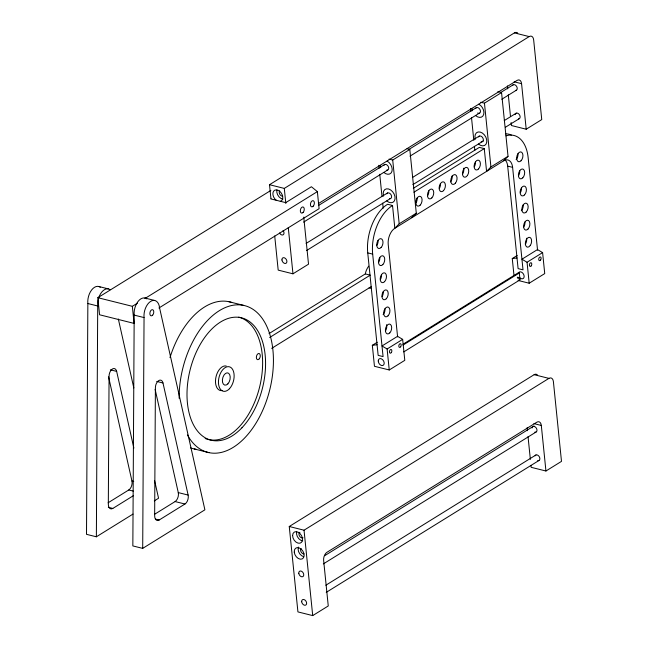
<?xml version="1.0" encoding="UTF-8"?>
<svg xmlns="http://www.w3.org/2000/svg" width="648" height="648" viewBox="0 0 648 648"><rect width="100%" height="100%" fill="white"/><g stroke="black" fill="none" stroke-linecap="round" stroke-linejoin="round"><path stroke-width="0.97" d="M100.31 287.242A12.612 7.46 -76 0 0 91.587 290.029A12.612 7.46 -76 0 0 87.853 303.523L86.508 534.333L96.366 536.795L133.002 514.083M96.366 536.795L97.71 305.986A12.612 7.46 -76 0 1 98.18 299.651M146.642 298.825A12.612 7.46 -76 0 0 137.919 301.612A12.612 7.46 -76 0 0 134.185 315.106L132.84 545.916L142.698 548.378L204.898 509.822L159.594 307.93A12.612 7.46 -76 0 0 150.668 301.369A12.612 7.46 -76 0 0 144.05 317.569L142.698 548.378M269.033 333.599L365.326 273.91L365.747 272.071A13.235 7.833 -76 0 1 368.688 266.19M407.041 148.74L409.811 149.437L416.291 213.2L399.184 223.803L394.834 228.266A12.612 7.46 -76 0 0 388.217 244.474L397.605 336.903M411.942 217.663L416.291 213.2M497.858 91.635L501.552 92.559L508.032 156.33L490.925 166.933L486.575 171.388L484.267 148.619L479.334 147.388L413.303 188.317M392.526 205.489A37.827 22.388 -76 0 0 372.673 254.113L383.081 356.594L378.149 355.363L367.74 252.882A37.827 22.388 -76 0 1 387.593 204.258L392.526 205.489L394.834 228.266L503.682 160.785L508.032 156.33M270.937 198.774L269.511 184.712L514.407 32.886A6.302 3.734 -76 0 1 516.893 32.594M137.473 303.134L132.338 306.318L134.071 323.401L99.565 314.774L97.832 297.691L270.872 190.415M269.511 184.712L284.294 188.406L529.189 36.588A6.302 3.734 -76 0 1 533.66 39.868L541.752 119.58L526.2 129.219L511.418 125.518L511.118 122.545M145.184 298.355L317.366 191.614L311.396 186.737L285.744 202.638L270.953 198.944M318.387 203.585L517.112 80.384A6.302 3.734 -76 0 1 521.575 83.673L526.2 129.219M318.646 205.4L384.709 164.446M408.726 149.558L476.499 107.544M500.515 92.656L513.386 84.677M389.011 159.116L392.712 160.04L409.811 149.437M480.751 102.238L484.453 103.162L501.552 92.559M158.914 308.002L319.1 208.688L317.366 191.614M303.596 222.118L387.674 169.995M409.973 156.168L479.463 113.092M501.771 99.266L516.351 90.218M306.099 243.437L387.601 192.918M412.476 177.495L479.39 136.007M504.265 120.585L516.278 113.141M306.488 250.582L390.566 198.466M412.865 184.639L483.214 141.029M505.521 127.194L519.242 118.689M413.951 192.205L484.226 148.643M274.712 235.953L278.186 270.111L292.969 273.812L308.521 264.173L303.896 218.619A6.302 3.734 -76 0 1 303.872 217.064M269.657 337.495L370.251 275.141L365.326 273.91M271.674 348.357L371.409 286.529M108.127 502.767L128.774 489.969A6.302 3.734 -76 0 0 131.941 481.01L108.556 376.796M389.246 369.976L387.115 348.997L382.004 345.967L397.548 336.328L402.659 339.358L404.789 360.337L389.246 369.976L374.455 366.282L372.325 345.303L377.233 342.257M513.994 275.53L512.268 258.544L517.177 255.506M108.346 507.311L112.825 508.437L133.472 495.639M387.115 348.997L402.659 339.358M542.603 252.607L537.492 249.577L521.94 259.216L527.051 262.246L542.603 252.607L544.733 273.586L529.181 283.225L518.092 280.446M402.935 344.291L518.311 272.768L519.299 273.011L519.996 279.839L403.761 351.896M403.064 345.068L519.299 273.011M154.305 500.88L158.558 498.239L154.58 480.508M154.467 514.358L175.106 501.56A6.302 3.734 -76 0 0 178.273 492.593L155.115 389.367M159.157 520.02L184.964 504.023A6.302 3.734 -76 0 0 188.131 495.064L162.988 382.984A6.229 3.686 -76 0 0 158.711 380.587A6.229 3.686 -76 0 0 155.399 387.682L154.653 515.816A6.302 3.734 -76 0 0 159.157 520.02L155.577 519.121M530.955 465.329L531.158 467.313L545.94 471.007L541.315 425.461A6.302 3.734 -76 0 0 536.852 422.18L326.94 552.307A6.302 3.734 -76 0 0 323.636 560.415L328.261 605.961L312.709 615.6L297.926 611.906L289.251 526.5L534.146 374.682A6.302 3.734 -76 0 1 537.451 374.998M289.251 526.5L304.034 530.202L548.929 378.375A6.302 3.734 -76 0 1 553.4 381.664L561.492 461.368L545.94 471.007M324.664 555.701L533.984 425.93M323.336 563.906L536.09 432.014M325.839 585.233L536.018 454.937M326.228 592.377L538.982 460.477M512.268 258.544L517.015 257.985M372.325 345.303L377.071 344.736M514.407 32.886L529.189 36.588M514.18 81.818L521.575 83.673M507.684 166.123L512.609 167.354L523.017 269.835L518.092 268.604L507.684 166.123A12.612 7.46 -76 0 0 505.375 160.186M519.008 279.596L519.996 279.839M367.74 252.882L372.673 254.113M534.146 374.682L548.929 378.375M228.817 301.685L243.608 305.386M98.512 286.432L108.37 288.895M144.852 298.015L154.71 300.478M97.832 297.691L132.338 306.318M87.853 303.523L97.71 305.986M134.185 315.106L144.05 317.569M533.928 423.614L541.315 425.461M110.379 369.83L116.656 371.393L133.861 448.084M156.711 381.413L162.988 382.984M194.198 448.943L208.98 452.636M131.941 481.01L133.731 481.456M178.273 492.593L188.131 495.064M128.774 489.969L133.253 491.095M175.106 501.56L184.964 504.023M118.341 319.002L133.812 387.933M537.548 250.152L528.16 157.715A37.827 22.388 -76 0 0 505.983 135.853M527.051 262.246L529.181 283.225M507.392 85.917L507.692 88.881M508.299 94.827L510.511 116.608M527.132 427.704L527.432 430.677M528.039 436.614L530.356 459.392M484.453 103.162L490.925 166.933M470.57 108.435L470.877 111.424M471.485 117.401L473.81 140.316M474.417 146.294L474.822 150.279M392.712 160.04L399.184 223.803M378.837 165.305L379.137 168.294M379.744 174.272L381.972 196.19M382.676 203.172L383.187 208.154M284.294 188.406L285.825 203.48M288.279 227.594L292.969 273.812M304.034 530.202L312.709 615.6M371.085 288.182A13.235 7.833 -76 0 1 369.077 287.801M518.295 273.351A3.783 2.6 58.2 0 1 522.207 272.614A3.783 2.6 58.2 0 1 523.859 277.765A3.783 2.6 58.2 0 1 519.655 277.595M503.682 160.785A12.612 7.46 -76 0 1 512.609 167.354M505.626 133.853A37.827 22.388 -76 0 1 511.353 135.043M526.508 238.229A5.046 2.989 -76 0 1 525.342 244.239M524.929 222.005A5.046 2.989 -76 0 1 523.77 226.913M523.195 204.922A5.046 2.989 -76 0 1 521.332 210.754M521.462 187.839A5.046 2.989 -76 0 1 520.304 192.748M519.72 170.764A5.046 2.989 -76 0 1 518.57 175.673M517.987 153.681A5.046 2.989 -76 0 1 516.132 159.513M386.5 324.721A5.046 2.989 -76 0 1 385.568 330.747M384.985 308.756A5.046 2.989 -76 0 1 383.13 314.588M383.252 291.681A5.046 2.989 -76 0 1 382.101 296.59M381.518 274.598A5.046 2.989 -76 0 1 380.36 279.507M379.785 257.515A5.046 2.989 -76 0 1 378.626 262.424M378.051 240.44A5.046 2.989 -76 0 1 376.893 245.349M452.053 175.948A5.046 2.989 -76 0 1 450.522 181.886M463.604 168.197A5.046 2.989 -76 0 1 462.51 174.215M475.438 161.903A5.046 2.989 -76 0 1 474.279 166.811M440.454 183.595A5.046 2.989 -76 0 1 439.295 188.503M428.79 190.82A5.046 2.989 -76 0 1 427.64 195.728M417.126 198.053A5.046 2.989 -76 0 1 415.976 202.962M386.856 193.809A3.151 2.171 58.2 0 1 391.125 194.878A3.151 2.171 58.2 0 1 389.424 198.612M383.6 196.101A7.565 5.208 58.2 0 1 388.444 188.933A7.565 5.208 58.2 0 1 395.029 198.96A7.565 5.208 58.2 0 1 386.775 200.945M387.107 161.085A7.565 5.208 58.2 0 1 391.975 171.283A7.565 5.208 58.2 0 1 383.883 172.473M380.708 167.638A7.565 5.208 58.2 0 1 380.327 165.823M383.964 165.345A3.151 2.171 58.2 0 1 388.233 166.406A3.151 2.171 58.2 0 1 386.532 170.149M478.597 136.939A3.151 2.171 58.2 0 1 482.865 138A3.151 2.171 58.2 0 1 481.164 141.742M475.34 139.231A7.565 5.208 58.2 0 1 480.176 132.062A7.565 5.208 58.2 0 1 486.77 142.09A7.565 5.208 58.2 0 1 478.516 144.067M478.84 104.207A7.565 5.208 58.2 0 1 483.716 114.404A7.565 5.208 58.2 0 1 475.624 115.603M472.449 110.768A7.565 5.208 58.2 0 1 472.068 108.945M475.705 108.467A3.151 2.171 58.2 0 1 478.759 108.103A3.151 2.171 58.2 0 1 480.395 111.974A3.151 2.171 58.2 0 1 477.625 113.019M283.063 230.526A3.151 2.171 58.2 0 1 283.257 234.738A3.151 2.171 58.2 0 1 279.539 232.996M512.487 85.56A3.151 2.171 58.2 0 1 516.545 86.273A3.151 2.171 58.2 0 1 515.678 90.42M515.703 113.53A3.151 2.171 58.2 0 1 519.647 115.093A3.151 2.171 58.2 0 1 518.57 118.892M515.201 114.647A3.151 2.171 58.2 0 1 515.379 114.024M517.323 32.854A6.302 3.734 -76 0 1 517.712 33.202M282.714 196.158A3.151 2.171 58.2 0 1 279.782 194.254A3.151 2.171 58.2 0 1 279.709 190.868M276.518 200.483A6.302 4.342 58.2 0 1 273.545 191.257A6.302 4.342 58.2 0 1 281.354 193.136A6.302 4.342 58.2 0 1 280.284 201.39M282.974 199.066A6.302 4.342 58.2 0 1 276.931 189.986M112.825 508.437A6.302 3.734 -76 0 1 108.321 504.233L109.067 376.099A6.229 3.686 -76 0 1 112.379 369.004A6.229 3.686 -76 0 1 116.656 371.393M98.618 298.056A12.612 7.46 -76 0 1 110.168 289.705M532.049 427.972A3.151 2.171 58.2 0 1 534.649 426.611A3.151 2.171 58.2 0 1 536.981 430.167A3.151 2.171 58.2 0 1 534.794 432.151M535.118 455.819A3.151 2.171 58.2 0 1 539.387 456.88A3.151 2.171 58.2 0 1 537.686 460.623M303.013 537.791A3.151 2.171 58.2 0 1 299.522 536.042A3.151 2.171 58.2 0 1 299.903 532.308M303.993 553.902A3.151 2.171 58.2 0 1 301.085 551.877A3.151 2.171 58.2 0 1 301.126 548.54M302.713 540.861A6.302 4.342 58.2 0 1 296.671 531.773M303.653 556.689A6.302 4.342 58.2 0 1 298.517 547.074M196.109 449.267A75.646 44.785 -76 0 1 190.447 447.865M169.978 357.615A75.646 44.785 -76 0 1 231.644 302.438M179.14 398.269A75.646 44.785 -76 0 1 240.967 304.973A75.646 44.785 -76 0 1 264.044 407.219A75.646 44.785 -76 0 1 187.418 434.962M238.707 317.131A63.042 37.317 -76 0 1 258.876 389.853A63.042 37.317 -76 0 1 205.173 438.502M222.442 390.517A12.612 7.46 -76 0 1 215.711 378.367A12.612 7.46 -76 0 1 226.225 365.999M517.339 277.555C517.655 279.661 518.594 275.789 517.339 277.555M518.813 277.927C519.145 280.049 520.052 276.121 518.813 277.927M303.078 212.471A3.151 1.863 -76 0 0 303.466 207.166A3.151 1.863 -76 0 0 300.348 210.462A3.151 1.863 -76 0 0 303.078 212.471M313.187 206.202A3.151 1.863 -76 0 0 313.575 200.904A3.151 1.863 -76 0 0 310.449 204.193A3.151 1.863 -76 0 0 313.187 206.202M531.23 265.85A1.887 1.118 -76 0 0 531.141 262.78A1.887 1.118 -76 0 0 529.416 265.129A1.887 1.118 -76 0 0 531.23 265.85M540.562 260.067A1.887 1.118 -76 0 0 540.464 256.997A1.887 1.118 -76 0 0 538.747 259.346A1.887 1.118 -76 0 0 540.562 260.067M391.295 352.601A1.887 1.118 -76 0 0 391.198 349.531A1.887 1.118 -76 0 0 389.48 351.888A1.887 1.118 -76 0 0 391.295 352.601M400.626 346.818A1.887 1.118 -76 0 0 400.529 343.748A1.887 1.118 -76 0 0 398.812 346.105A1.887 1.118 -76 0 0 400.626 346.818M378.246 360.92A3.783 2.6 58.2 0 0 382.693 365.513A3.783 2.6 58.2 0 0 382.733 359.802A3.783 2.6 58.2 0 0 378.246 360.92M530.275 245.471A5.046 2.989 -76 0 0 529.821 237.387A5.046 2.989 -76 0 0 525.35 243.875A5.046 2.989 -76 0 0 530.275 245.471M527.999 229.06A5.046 2.989 -76 0 0 528.622 220.579A5.046 2.989 -76 0 0 523.625 225.844A5.046 2.989 -76 0 0 527.999 229.06M526.265 211.985A5.046 2.989 -76 0 0 526.881 203.496A5.046 2.989 -76 0 0 521.891 208.769A5.046 2.989 -76 0 0 526.265 211.985M524.532 194.902A5.046 2.989 -76 0 0 525.147 186.422A5.046 2.989 -76 0 0 520.15 191.687A5.046 2.989 -76 0 0 524.532 194.902M522.79 177.819A5.046 2.989 -76 0 0 523.414 169.339A5.046 2.989 -76 0 0 518.416 174.604A5.046 2.989 -76 0 0 522.79 177.819M521.057 160.744A5.046 2.989 -76 0 0 521.681 152.256A5.046 2.989 -76 0 0 516.683 157.529A5.046 2.989 -76 0 0 521.057 160.744M478.508 168.966A5.046 2.989 -76 0 0 479.131 160.485A5.046 2.989 -76 0 0 474.134 165.75A5.046 2.989 -76 0 0 478.508 168.966M467.443 175.446A5.046 2.989 -76 0 0 466.876 167.419A5.046 2.989 -76 0 0 462.47 174.02A5.046 2.989 -76 0 0 467.443 175.446M455.447 183.125A5.046 2.989 -76 0 0 455.56 174.79A5.046 2.989 -76 0 0 450.789 180.662A5.046 2.989 -76 0 0 455.447 183.125M443.524 190.658A5.046 2.989 -76 0 0 444.139 182.169A5.046 2.989 -76 0 0 439.15 187.434A5.046 2.989 -76 0 0 443.524 190.658M431.86 197.883A5.046 2.989 -76 0 0 432.483 189.402A5.046 2.989 -76 0 0 427.486 194.667A5.046 2.989 -76 0 0 431.86 197.883M381.121 247.496A5.046 2.989 -76 0 0 381.737 239.015A5.046 2.989 -76 0 0 376.739 244.28A5.046 2.989 -76 0 0 381.121 247.496M382.855 264.578A5.046 2.989 -76 0 0 383.47 256.098A5.046 2.989 -76 0 0 378.481 261.363A5.046 2.989 -76 0 0 382.855 264.578M384.588 281.661A5.046 2.989 -76 0 0 385.212 273.173A5.046 2.989 -76 0 0 380.214 278.438A5.046 2.989 -76 0 0 384.588 281.661M386.321 298.736A5.046 2.989 -76 0 0 386.945 290.255A5.046 2.989 -76 0 0 381.947 295.52A5.046 2.989 -76 0 0 386.321 298.736M388.055 315.819A5.046 2.989 -76 0 0 388.679 307.338A5.046 2.989 -76 0 0 383.681 312.603A5.046 2.989 -76 0 0 388.055 315.819M389.796 332.902A5.046 2.989 -76 0 0 390.412 324.413A5.046 2.989 -76 0 0 385.414 329.678A5.046 2.989 -76 0 0 389.796 332.902M420.196 205.116A5.046 2.989 -76 0 0 420.819 196.628A5.046 2.989 -76 0 0 415.822 201.901A5.046 2.989 -76 0 0 420.196 205.116M281.953 259.953A3.151 2.171 58.2 0 0 285.906 263.347A3.151 2.171 58.2 0 0 285.404 258.414A3.151 2.171 58.2 0 0 281.953 259.953M152.604 315.187A3.151 1.863 -76 0 0 152.993 309.89A3.151 1.863 -76 0 0 149.866 313.178A3.151 1.863 -76 0 0 152.604 315.187M298.801 573.278A3.151 2.171 58.2 0 0 302.754 576.671A3.151 2.171 58.2 0 0 302.252 571.739A3.151 2.171 58.2 0 0 298.801 573.278M301.693 601.749A3.151 2.171 58.2 0 0 305.645 605.135A3.151 2.171 58.2 0 0 305.143 600.21A3.151 2.171 58.2 0 0 301.693 601.749M294.257 552.169A6.302 4.342 58.2 0 0 302.154 558.949A6.302 4.342 58.2 0 0 301.15 549.091A6.302 4.342 58.2 0 0 294.257 552.169M292.604 535.54A6.302 4.342 58.2 0 0 300.024 543.186A6.302 4.342 58.2 0 0 300.073 533.652A6.302 4.342 58.2 0 0 292.604 535.54M241.939 427.769A63.042 37.317 -76 0 0 249.691 321.716A63.042 37.317 -76 0 0 187.248 387.553A63.042 37.317 -76 0 0 241.939 427.769M227.861 383.883A6.302 3.734 -76 0 0 228.631 373.28A6.302 3.734 -76 0 0 222.394 379.866A6.302 3.734 -76 0 0 227.861 383.883M259.33 358.749A3.151 1.863 -76 0 0 259.273 353.589A3.151 1.863 -76 0 0 256.357 357.404A3.151 1.863 -76 0 0 259.33 358.749M229.424 388.76A12.612 7.46 -76 0 0 230.971 367.554A12.612 7.46 -76 0 0 218.489 380.716A12.612 7.46 -76 0 0 229.424 388.76"/></g></svg>
